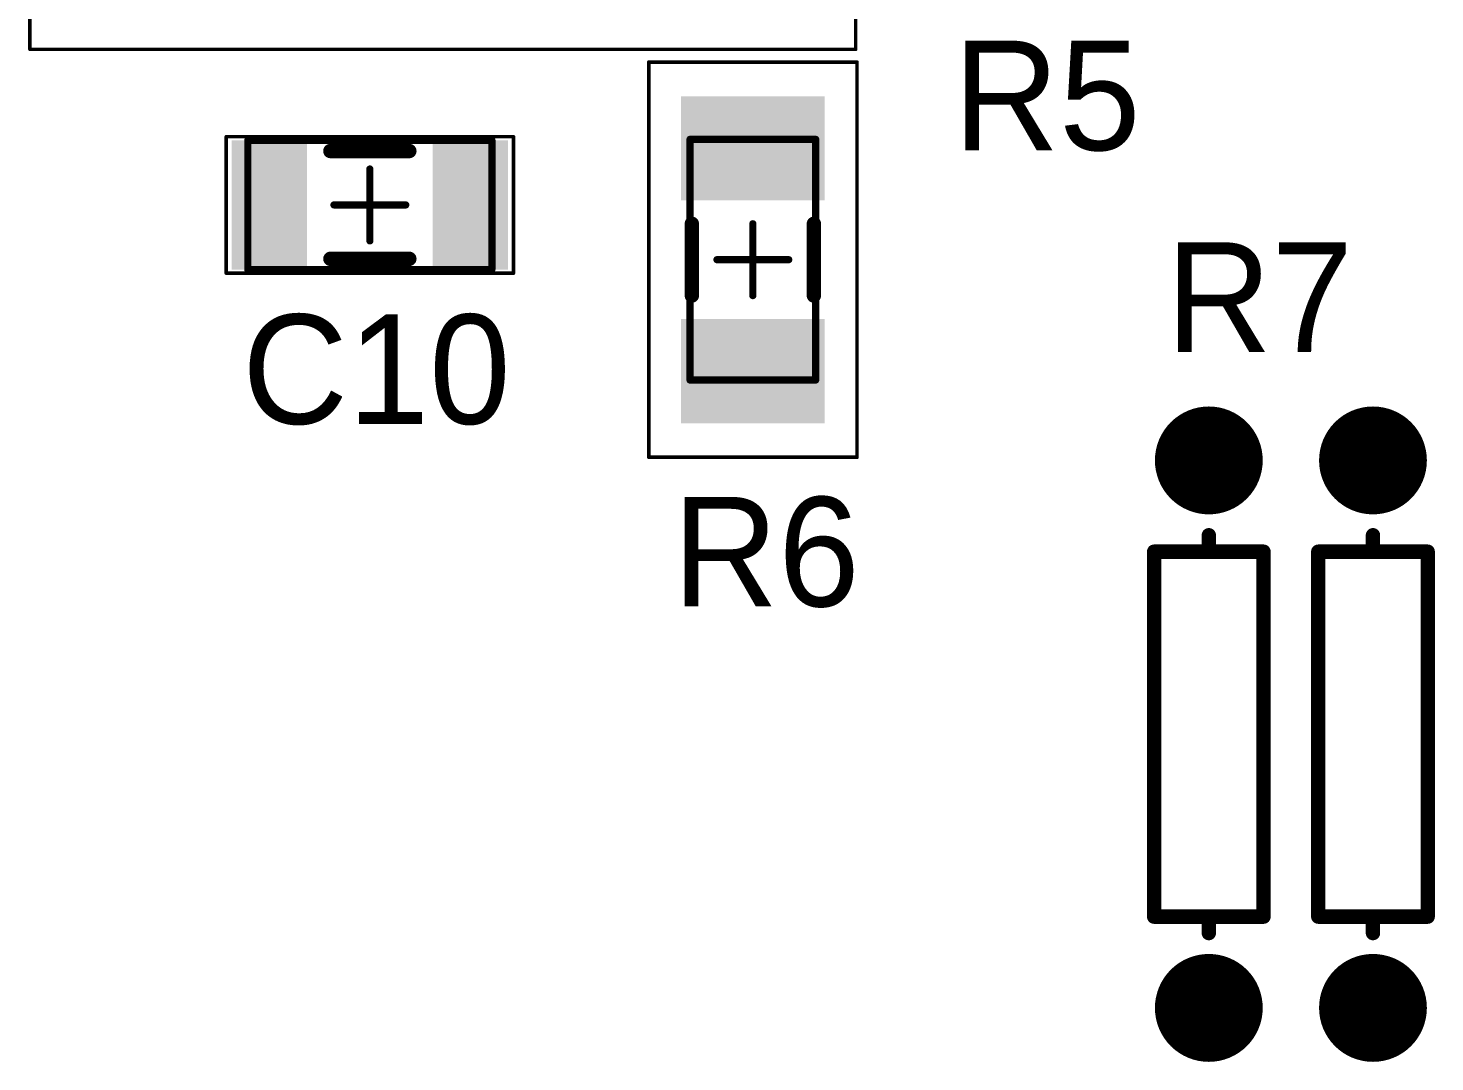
# Model space of a CAD drawing. Header units: millimetres. Extents: x 3.26 to 13.14, y 5.38 to 10.83.
# Drawn here: x 4.793 to 5.564, y 7.31 to 7.877 of the extents above; entities that cross this region are included whole.
import ezdxf

# ---------------------------------------------------------------- set-up
doc = ezdxf.new("R2010")
doc.units = ezdxf.units.MM
doc.header["$MEASUREMENT"] = 0
for name, color, linetype in [('BottomLayer', 5, 'Continuous'), ('BottomSolder', 6, 'Continuous'), ('DrillDrawing', 1, 'Continuous'), ('Mechanical13', 56, 'Continuous'), ('Mechanical15', 56, 'Continuous'), ('MultiLayer', 9, 'Continuous'), ('PadHoleLayer', 156, 'Continuous'), ('TopLayer', 1, 'Continuous'), ('TopOverlay', 2, 'Continuous'), ('TopPaste', 8, 'Continuous'), ('TopSolder', 216, 'Continuous')]:
    doc.layers.add(name, color=color, linetype=linetype)

# ---------------------------------------------------------------- blocks, each defined once
blk = doc.blocks.new('SSOP_28_M_2')
at = {"layer": 'Mechanical13', "const_width": 0.00394}
for points in [[(-0.11024, 0.20669), (-0.11024, -0.20669)], [(-0.11024, 0.20669), (0.11024, 0.20669)], [(0.11024, 0.20669), (0.11024, -0.20669)], [(-0.11024, -0.20669), (0.11024, -0.20669)]]:
    blk.add_lwpolyline(points, dxfattribs=at)
at = {"layer": 'Mechanical13'}
for points, const_width in [([(-0.11122, 0.20669, 1), (-0.10925, 0.20669, 1)], 0.00197), ([(-0.11122, 0.20669, 1), (-0.10925, 0.20669, 1)], 0.00197), ([(0.10925, 0.20669, 1), (0.11122, 0.20669, 1)], 0.00197), ([(0.10925, 0.20669, 1), (0.11122, 0.20669, 1)], 0.00197), ([(-0.05512, 0.17126, 1), (-0.09449, 0.17126, 1)], 0.00394), ([(-0.09547, 0.17126, 1), (-0.0935, 0.17126, 1)], 0.00197), ([(-0.0561, 0.17126, 1), (-0.05413, 0.17126, 1)], 0.00197), ([(-0.11122, -0.20669, 1), (-0.10925, -0.20669, 1)], 0.00197), ([(-0.11122, -0.20669, 1), (-0.10925, -0.20669, 1)], 0.00197), ([(0.10925, -0.20669, 1), (0.11122, -0.20669, 1)], 0.00197), ([(0.10925, -0.20669, 1), (0.11122, -0.20669, 1)], 0.00197)]:
    blk.add_lwpolyline(points, format="xyb", close=True, dxfattribs=dict(at, const_width=const_width))
at = {"layer": 'Mechanical15'}
for points, const_width in [([(-0.20472, 0.22638), (-0.20472, -0.22638)], 0.00197), ([(-0.20472, 0.22638), (0.20472, 0.22638)], 0.00197), ([(0.20472, 0.22638), (0.20472, -0.22638)], 0.00197), ([(0, 0.01969), (0, -0.01969)], 0.00394), ([(-0.01969, 0), (0.01969, 0)], 0.00394), ([(-0.20472, -0.22638), (0.20472, -0.22638)], 0.00197)]:
    blk.add_lwpolyline(points, dxfattribs=dict(at, const_width=const_width))
for points, const_width in [([(-0.20522, 0.22638, 1), (-0.20423, 0.22638, 1)], 0.000984), ([(-0.20522, 0.22638, 1), (-0.20423, 0.22638, 1)], 0.000984), ([(0.20423, 0.22638, 1), (0.20522, 0.22638, 1)], 0.000984), ([(0.20423, 0.22638, 1), (0.20522, 0.22638, 1)], 0.000984), ([(-0.00098, 0.01969, 1), (0.00098, 0.01969, 1)], 0.00197), ([(-0.02067, 0, 1), (-0.0187, 0, 1)], 0.00197), ([(0.0187, 0, 1), (0.02067, 0, 1)], 0.00197), ([(-0.00098, -0.01969, 1), (0.00098, -0.01969, 1)], 0.00197), ([(-0.20522, -0.22638, 1), (-0.20423, -0.22638, 1)], 0.000984), ([(-0.20522, -0.22638, 1), (-0.20423, -0.22638, 1)], 0.000984), ([(0.20423, -0.22638, 1), (0.20522, -0.22638, 1)], 0.000984), ([(0.20423, -0.22638, 1), (0.20522, -0.22638, 1)], 0.000984)]:
    blk.add_lwpolyline(points, format="xyb", close=True, dxfattribs=dict(at, const_width=const_width))
at = {"layer": 'TopLayer', "const_width": 0.01378}
for points in [[(-0.17815, 0.16634), (-0.09744, 0.16634)], [(0.09744, 0.16634), (0.17815, 0.16634)], [(-0.17815, 0.14075), (-0.09744, 0.14075)], [(0.09744, 0.14075), (0.17815, 0.14075)], [(-0.17815, 0.11516), (-0.09744, 0.11516)], [(0.09744, 0.11516), (0.17815, 0.11516)], [(-0.17815, 0.08957), (-0.09744, 0.08957)], [(0.09744, 0.08957), (0.17815, 0.08957)], [(-0.17815, 0.06398), (-0.09744, 0.06398)], [(0.09744, 0.06398), (0.17815, 0.06398)], [(-0.17815, 0.03839), (-0.09744, 0.03839)], [(0.09744, 0.03839), (0.17815, 0.03839)], [(-0.17815, 0.0128), (-0.09744, 0.0128)], [(0.09744, 0.0128), (0.17815, 0.0128)], [(-0.17815, -0.0128), (-0.09744, -0.0128)], [(0.09744, -0.0128), (0.17815, -0.0128)], [(-0.17815, -0.03839), (-0.09744, -0.03839)], [(0.09744, -0.03839), (0.17815, -0.03839)], [(-0.17815, -0.06398), (-0.09744, -0.06398)], [(0.09744, -0.06398), (0.17815, -0.06398)], [(-0.17815, -0.08957), (-0.09744, -0.08957)], [(0.09744, -0.08957), (0.17815, -0.08957)], [(-0.17815, -0.11516), (-0.09744, -0.11516)], [(0.09744, -0.11516), (0.17815, -0.11516)], [(-0.17815, -0.14075), (-0.09744, -0.14075)], [(0.09744, -0.14075), (0.17815, -0.14075)], [(-0.17815, -0.16634), (-0.09744, -0.16634)], [(0.09744, -0.16634), (0.17815, -0.16634)]]:
    blk.add_lwpolyline(points, dxfattribs=at)
at = {"layer": 'TopLayer', "const_width": 0.00689}
for points in [[(-0.18159, 0.16634, 1), (-0.1747, 0.16634, 1)], [(-0.10089, 0.16634, 1), (-0.094, 0.16634, 1)], [(0.094, 0.16634, 1), (0.10089, 0.16634, 1)], [(0.1747, 0.16634, 1), (0.18159, 0.16634, 1)], [(-0.18159, 0.14075, 1), (-0.1747, 0.14075, 1)], [(-0.10089, 0.14075, 1), (-0.094, 0.14075, 1)], [(0.094, 0.14075, 1), (0.10089, 0.14075, 1)], [(0.1747, 0.14075, 1), (0.18159, 0.14075, 1)], [(-0.18159, 0.11516, 1), (-0.1747, 0.11516, 1)], [(-0.10089, 0.11516, 1), (-0.094, 0.11516, 1)], [(0.094, 0.11516, 1), (0.10089, 0.11516, 1)], [(0.1747, 0.11516, 1), (0.18159, 0.11516, 1)], [(-0.18159, 0.08957, 1), (-0.1747, 0.08957, 1)], [(-0.10089, 0.08957, 1), (-0.094, 0.08957, 1)], [(0.094, 0.08957, 1), (0.10089, 0.08957, 1)], [(0.1747, 0.08957, 1), (0.18159, 0.08957, 1)], [(-0.18159, 0.06398, 1), (-0.1747, 0.06398, 1)], [(-0.10089, 0.06398, 1), (-0.094, 0.06398, 1)], [(0.094, 0.06398, 1), (0.10089, 0.06398, 1)], [(0.1747, 0.06398, 1), (0.18159, 0.06398, 1)], [(-0.18159, 0.03839, 1), (-0.1747, 0.03839, 1)], [(-0.10089, 0.03839, 1), (-0.094, 0.03839, 1)], [(0.094, 0.03839, 1), (0.10089, 0.03839, 1)], [(0.1747, 0.03839, 1), (0.18159, 0.03839, 1)], [(-0.18159, 0.0128, 1), (-0.1747, 0.0128, 1)], [(-0.10089, 0.0128, 1), (-0.094, 0.0128, 1)], [(0.094, 0.0128, 1), (0.10089, 0.0128, 1)], [(0.1747, 0.0128, 1), (0.18159, 0.0128, 1)], [(-0.18159, -0.0128, 1), (-0.1747, -0.0128, 1)], [(-0.10089, -0.0128, 1), (-0.094, -0.0128, 1)], [(0.094, -0.0128, 1), (0.10089, -0.0128, 1)], [(0.1747, -0.0128, 1), (0.18159, -0.0128, 1)], [(-0.18159, -0.03839, 1), (-0.1747, -0.03839, 1)], [(-0.10089, -0.03839, 1), (-0.094, -0.03839, 1)], [(0.094, -0.03839, 1), (0.10089, -0.03839, 1)], [(0.1747, -0.03839, 1), (0.18159, -0.03839, 1)], [(-0.18159, -0.06398, 1), (-0.1747, -0.06398, 1)], [(-0.10089, -0.06398, 1), (-0.094, -0.06398, 1)], [(0.094, -0.06398, 1), (0.10089, -0.06398, 1)], [(0.1747, -0.06398, 1), (0.18159, -0.06398, 1)], [(-0.18159, -0.08957, 1), (-0.1747, -0.08957, 1)], [(-0.10089, -0.08957, 1), (-0.094, -0.08957, 1)], [(0.094, -0.08957, 1), (0.10089, -0.08957, 1)], [(0.1747, -0.08957, 1), (0.18159, -0.08957, 1)], [(-0.18159, -0.11516, 1), (-0.1747, -0.11516, 1)], [(-0.10089, -0.11516, 1), (-0.094, -0.11516, 1)], [(0.094, -0.11516, 1), (0.10089, -0.11516, 1)], [(0.1747, -0.11516, 1), (0.18159, -0.11516, 1)], [(-0.18159, -0.14075, 1), (-0.1747, -0.14075, 1)], [(-0.10089, -0.14075, 1), (-0.094, -0.14075, 1)], [(0.094, -0.14075, 1), (0.10089, -0.14075, 1)], [(0.1747, -0.14075, 1), (0.18159, -0.14075, 1)], [(-0.18159, -0.16634, 1), (-0.1747, -0.16634, 1)], [(-0.10089, -0.16634, 1), (-0.094, -0.16634, 1)], [(0.094, -0.16634, 1), (0.10089, -0.16634, 1)], [(0.1747, -0.16634, 1), (0.18159, -0.16634, 1)]]:
    blk.add_lwpolyline(points, format="xyb", close=True, dxfattribs=at)
at = {"layer": 'TopOverlay', "const_width": 0.00787}
for points in [[(-0.0748, 0.20669), (-0.0748, -0.20669)], [(-0.0748, 0.20669), (0.0748, 0.20669)], [(0.0748, 0.20669), (0.0748, -0.20669)], [(-0.0748, -0.20669), (0.0748, -0.20669)]]:
    blk.add_lwpolyline(points, dxfattribs=at)
at = {"layer": 'TopOverlay'}
for points, const_width in [([(-0.07677, 0.20669, 1), (-0.07283, 0.20669, 1)], 0.00394), ([(-0.07677, 0.20669, 1), (-0.07283, 0.20669, 1)], 0.00394), ([(0.07283, 0.20669, 1), (0.07677, 0.20669, 1)], 0.00394), ([(0.07283, 0.20669, 1), (0.07677, 0.20669, 1)], 0.00394), ([(-0.13287, 0.19488, 1), (-0.14272, 0.19488, 1)], 0.00984), ([(-0.14518, 0.19488, 1), (-0.14026, 0.19488, 1)], 0.00492), ([(-0.13533, 0.19488, 1), (-0.13041, 0.19488, 1)], 0.00492), ([(-0.02362, 0.16732, 1), (-0.04724, 0.16732, 1)], 0.02362), ([(-0.05315, 0.16732, 1), (-0.04134, 0.16732, 1)], 0.01181), ([(-0.02953, 0.16732, 1), (-0.01772, 0.16732, 1)], 0.01181), ([(-0.07677, -0.20669, 1), (-0.07283, -0.20669, 1)], 0.00394), ([(-0.07677, -0.20669, 1), (-0.07283, -0.20669, 1)], 0.00394), ([(0.07283, -0.20669, 1), (0.07677, -0.20669, 1)], 0.00394), ([(0.07283, -0.20669, 1), (0.07677, -0.20669, 1)], 0.00394)]:
    blk.add_lwpolyline(points, format="xyb", close=True, dxfattribs=dict(at, const_width=const_width))
at = {"layer": 'TopPaste', "const_width": 0.01378}
for points in [[(-0.17815, 0.16634), (-0.09744, 0.16634)], [(0.09744, 0.16634), (0.17815, 0.16634)], [(-0.17815, 0.14075), (-0.09744, 0.14075)], [(0.09744, 0.14075), (0.17815, 0.14075)], [(-0.17815, 0.11516), (-0.09744, 0.11516)], [(0.09744, 0.11516), (0.17815, 0.11516)], [(-0.17815, 0.08957), (-0.09744, 0.08957)], [(0.09744, 0.08957), (0.17815, 0.08957)], [(-0.17815, 0.06398), (-0.09744, 0.06398)], [(0.09744, 0.06398), (0.17815, 0.06398)], [(-0.17815, 0.03839), (-0.09744, 0.03839)], [(0.09744, 0.03839), (0.17815, 0.03839)], [(-0.17815, 0.0128), (-0.09744, 0.0128)], [(0.09744, 0.0128), (0.17815, 0.0128)], [(-0.17815, -0.0128), (-0.09744, -0.0128)], [(0.09744, -0.0128), (0.17815, -0.0128)], [(-0.17815, -0.03839), (-0.09744, -0.03839)], [(0.09744, -0.03839), (0.17815, -0.03839)], [(-0.17815, -0.06398), (-0.09744, -0.06398)], [(0.09744, -0.06398), (0.17815, -0.06398)], [(-0.17815, -0.08957), (-0.09744, -0.08957)], [(0.09744, -0.08957), (0.17815, -0.08957)], [(-0.17815, -0.11516), (-0.09744, -0.11516)], [(0.09744, -0.11516), (0.17815, -0.11516)], [(-0.17815, -0.14075), (-0.09744, -0.14075)], [(0.09744, -0.14075), (0.17815, -0.14075)], [(-0.17815, -0.16634), (-0.09744, -0.16634)], [(0.09744, -0.16634), (0.17815, -0.16634)]]:
    blk.add_lwpolyline(points, dxfattribs=at)
at = {"layer": 'TopPaste', "const_width": 0.00689}
for points in [[(-0.18159, 0.16634, 1), (-0.1747, 0.16634, 1)], [(-0.10089, 0.16634, 1), (-0.094, 0.16634, 1)], [(0.094, 0.16634, 1), (0.10089, 0.16634, 1)], [(0.1747, 0.16634, 1), (0.18159, 0.16634, 1)], [(-0.18159, 0.14075, 1), (-0.1747, 0.14075, 1)], [(-0.10089, 0.14075, 1), (-0.094, 0.14075, 1)], [(0.094, 0.14075, 1), (0.10089, 0.14075, 1)], [(0.1747, 0.14075, 1), (0.18159, 0.14075, 1)], [(-0.18159, 0.11516, 1), (-0.1747, 0.11516, 1)], [(-0.10089, 0.11516, 1), (-0.094, 0.11516, 1)], [(0.094, 0.11516, 1), (0.10089, 0.11516, 1)], [(0.1747, 0.11516, 1), (0.18159, 0.11516, 1)], [(-0.18159, 0.08957, 1), (-0.1747, 0.08957, 1)], [(-0.10089, 0.08957, 1), (-0.094, 0.08957, 1)], [(0.094, 0.08957, 1), (0.10089, 0.08957, 1)], [(0.1747, 0.08957, 1), (0.18159, 0.08957, 1)], [(-0.18159, 0.06398, 1), (-0.1747, 0.06398, 1)], [(-0.10089, 0.06398, 1), (-0.094, 0.06398, 1)], [(0.094, 0.06398, 1), (0.10089, 0.06398, 1)], [(0.1747, 0.06398, 1), (0.18159, 0.06398, 1)], [(-0.18159, 0.03839, 1), (-0.1747, 0.03839, 1)], [(-0.10089, 0.03839, 1), (-0.094, 0.03839, 1)], [(0.094, 0.03839, 1), (0.10089, 0.03839, 1)], [(0.1747, 0.03839, 1), (0.18159, 0.03839, 1)], [(-0.18159, 0.0128, 1), (-0.1747, 0.0128, 1)], [(-0.10089, 0.0128, 1), (-0.094, 0.0128, 1)], [(0.094, 0.0128, 1), (0.10089, 0.0128, 1)], [(0.1747, 0.0128, 1), (0.18159, 0.0128, 1)], [(-0.18159, -0.0128, 1), (-0.1747, -0.0128, 1)], [(-0.10089, -0.0128, 1), (-0.094, -0.0128, 1)], [(0.094, -0.0128, 1), (0.10089, -0.0128, 1)], [(0.1747, -0.0128, 1), (0.18159, -0.0128, 1)], [(-0.18159, -0.03839, 1), (-0.1747, -0.03839, 1)], [(-0.10089, -0.03839, 1), (-0.094, -0.03839, 1)], [(0.094, -0.03839, 1), (0.10089, -0.03839, 1)], [(0.1747, -0.03839, 1), (0.18159, -0.03839, 1)], [(-0.18159, -0.06398, 1), (-0.1747, -0.06398, 1)], [(-0.10089, -0.06398, 1), (-0.094, -0.06398, 1)], [(0.094, -0.06398, 1), (0.10089, -0.06398, 1)], [(0.1747, -0.06398, 1), (0.18159, -0.06398, 1)], [(-0.18159, -0.08957, 1), (-0.1747, -0.08957, 1)], [(-0.10089, -0.08957, 1), (-0.094, -0.08957, 1)], [(0.094, -0.08957, 1), (0.10089, -0.08957, 1)], [(0.1747, -0.08957, 1), (0.18159, -0.08957, 1)], [(-0.18159, -0.11516, 1), (-0.1747, -0.11516, 1)], [(-0.10089, -0.11516, 1), (-0.094, -0.11516, 1)], [(0.094, -0.11516, 1), (0.10089, -0.11516, 1)], [(0.1747, -0.11516, 1), (0.18159, -0.11516, 1)], [(-0.18159, -0.14075, 1), (-0.1747, -0.14075, 1)], [(-0.10089, -0.14075, 1), (-0.094, -0.14075, 1)], [(0.094, -0.14075, 1), (0.10089, -0.14075, 1)], [(0.1747, -0.14075, 1), (0.18159, -0.14075, 1)], [(-0.18159, -0.16634, 1), (-0.1747, -0.16634, 1)], [(-0.10089, -0.16634, 1), (-0.094, -0.16634, 1)], [(0.094, -0.16634, 1), (0.10089, -0.16634, 1)], [(0.1747, -0.16634, 1), (0.18159, -0.16634, 1)]]:
    blk.add_lwpolyline(points, format="xyb", close=True, dxfattribs=at)
at = {"layer": 'TopSolder', "const_width": 0.01778}
for points in [[(-0.17815, 0.16634), (-0.09744, 0.16634)], [(0.09744, 0.16634), (0.17815, 0.16634)], [(-0.17815, 0.14075), (-0.09744, 0.14075)], [(0.09744, 0.14075), (0.17815, 0.14075)], [(-0.17815, 0.11516), (-0.09744, 0.11516)], [(0.09744, 0.11516), (0.17815, 0.11516)], [(-0.17815, 0.08957), (-0.09744, 0.08957)], [(0.09744, 0.08957), (0.17815, 0.08957)], [(-0.17815, 0.06398), (-0.09744, 0.06398)], [(0.09744, 0.06398), (0.17815, 0.06398)], [(-0.17815, 0.03839), (-0.09744, 0.03839)], [(0.09744, 0.03839), (0.17815, 0.03839)], [(-0.17815, 0.0128), (-0.09744, 0.0128)], [(0.09744, 0.0128), (0.17815, 0.0128)], [(-0.17815, -0.0128), (-0.09744, -0.0128)], [(0.09744, -0.0128), (0.17815, -0.0128)], [(-0.17815, -0.03839), (-0.09744, -0.03839)], [(0.09744, -0.03839), (0.17815, -0.03839)], [(-0.17815, -0.06398), (-0.09744, -0.06398)], [(0.09744, -0.06398), (0.17815, -0.06398)], [(-0.17815, -0.08957), (-0.09744, -0.08957)], [(0.09744, -0.08957), (0.17815, -0.08957)], [(-0.17815, -0.11516), (-0.09744, -0.11516)], [(0.09744, -0.11516), (0.17815, -0.11516)], [(-0.17815, -0.14075), (-0.09744, -0.14075)], [(0.09744, -0.14075), (0.17815, -0.14075)], [(-0.17815, -0.16634), (-0.09744, -0.16634)], [(0.09744, -0.16634), (0.17815, -0.16634)]]:
    blk.add_lwpolyline(points, dxfattribs=at)
at = {"layer": 'TopSolder', "const_width": 0.00889}
for points in [[(-0.18259, 0.16634, 1), (-0.1737, 0.16634, 1)], [(-0.10189, 0.16634, 1), (-0.093, 0.16634, 1)], [(0.093, 0.16634, 1), (0.10189, 0.16634, 1)], [(0.1737, 0.16634, 1), (0.18259, 0.16634, 1)], [(-0.18259, 0.14075, 1), (-0.1737, 0.14075, 1)], [(-0.10189, 0.14075, 1), (-0.093, 0.14075, 1)], [(0.093, 0.14075, 1), (0.10189, 0.14075, 1)], [(0.1737, 0.14075, 1), (0.18259, 0.14075, 1)], [(-0.18259, 0.11516, 1), (-0.1737, 0.11516, 1)], [(-0.10189, 0.11516, 1), (-0.093, 0.11516, 1)], [(0.093, 0.11516, 1), (0.10189, 0.11516, 1)], [(0.1737, 0.11516, 1), (0.18259, 0.11516, 1)], [(-0.18259, 0.08957, 1), (-0.1737, 0.08957, 1)], [(-0.10189, 0.08957, 1), (-0.093, 0.08957, 1)], [(0.093, 0.08957, 1), (0.10189, 0.08957, 1)], [(0.1737, 0.08957, 1), (0.18259, 0.08957, 1)], [(-0.18259, 0.06398, 1), (-0.1737, 0.06398, 1)], [(-0.10189, 0.06398, 1), (-0.093, 0.06398, 1)], [(0.093, 0.06398, 1), (0.10189, 0.06398, 1)], [(0.1737, 0.06398, 1), (0.18259, 0.06398, 1)], [(-0.18259, 0.03839, 1), (-0.1737, 0.03839, 1)], [(-0.10189, 0.03839, 1), (-0.093, 0.03839, 1)], [(0.093, 0.03839, 1), (0.10189, 0.03839, 1)], [(0.1737, 0.03839, 1), (0.18259, 0.03839, 1)], [(-0.18259, 0.0128, 1), (-0.1737, 0.0128, 1)], [(-0.10189, 0.0128, 1), (-0.093, 0.0128, 1)], [(0.093, 0.0128, 1), (0.10189, 0.0128, 1)], [(0.1737, 0.0128, 1), (0.18259, 0.0128, 1)], [(-0.18259, -0.0128, 1), (-0.1737, -0.0128, 1)], [(-0.10189, -0.0128, 1), (-0.093, -0.0128, 1)], [(0.093, -0.0128, 1), (0.10189, -0.0128, 1)], [(0.1737, -0.0128, 1), (0.18259, -0.0128, 1)], [(-0.18259, -0.03839, 1), (-0.1737, -0.03839, 1)], [(-0.10189, -0.03839, 1), (-0.093, -0.03839, 1)], [(0.093, -0.03839, 1), (0.10189, -0.03839, 1)], [(0.1737, -0.03839, 1), (0.18259, -0.03839, 1)], [(-0.18259, -0.06398, 1), (-0.1737, -0.06398, 1)], [(-0.10189, -0.06398, 1), (-0.093, -0.06398, 1)], [(0.093, -0.06398, 1), (0.10189, -0.06398, 1)], [(0.1737, -0.06398, 1), (0.18259, -0.06398, 1)], [(-0.18259, -0.08957, 1), (-0.1737, -0.08957, 1)], [(-0.10189, -0.08957, 1), (-0.093, -0.08957, 1)], [(0.093, -0.08957, 1), (0.10189, -0.08957, 1)], [(0.1737, -0.08957, 1), (0.18259, -0.08957, 1)], [(-0.18259, -0.11516, 1), (-0.1737, -0.11516, 1)], [(-0.10189, -0.11516, 1), (-0.093, -0.11516, 1)], [(0.093, -0.11516, 1), (0.10189, -0.11516, 1)], [(0.1737, -0.11516, 1), (0.18259, -0.11516, 1)], [(-0.18259, -0.14075, 1), (-0.1737, -0.14075, 1)], [(-0.10189, -0.14075, 1), (-0.093, -0.14075, 1)], [(0.093, -0.14075, 1), (0.10189, -0.14075, 1)], [(0.1737, -0.14075, 1), (0.18259, -0.14075, 1)], [(-0.18259, -0.16634, 1), (-0.1737, -0.16634, 1)], [(-0.10189, -0.16634, 1), (-0.093, -0.16634, 1)], [(0.093, -0.16634, 1), (0.10189, -0.16634, 1)], [(0.1737, -0.16634, 1), (0.18259, -0.16634, 1)]]:
    blk.add_lwpolyline(points, format="xyb", close=True, dxfattribs=at)
blk = doc.blocks.new('AXIAL_0_3_14')
at = {"layer": 'BottomLayer', "const_width": 0.02756}
for points in [[(-0.16378, 0, 1), (-0.13622, 0, 1)], [(0.13622, 0, 1), (0.16378, 0, 1)]]:
    blk.add_lwpolyline(points, format="xyb", close=True, dxfattribs=at)
at = {"layer": 'BottomSolder', "const_width": 0.02956}
for points in [[(-0.16478, 0, 1), (-0.13522, 0, 1)], [(0.13522, 0, 1), (0.16478, 0, 1)]]:
    blk.add_lwpolyline(points, format="xyb", close=True, dxfattribs=at)
at = {"layer": 'MultiLayer', "const_width": 0.02756}
for points in [[(-0.16378, 0, 1), (-0.13622, 0, 1)], [(0.13622, 0, 1), (0.16378, 0, 1)]]:
    blk.add_lwpolyline(points, format="xyb", close=True, dxfattribs=at)
at = {"layer": 'PadHoleLayer', "const_width": 0.01673}
for points in [[(-0.15837, 0, 1), (-0.14163, 0, 1)], [(0.14163, 0, 1), (0.15837, 0, 1)]]:
    blk.add_lwpolyline(points, format="xyb", close=True, dxfattribs=at)
at = {"layer": 'TopLayer', "const_width": 0.02756}
for points in [[(-0.16378, 0, 1), (-0.13622, 0, 1)], [(0.13622, 0, 1), (0.16378, 0, 1)]]:
    blk.add_lwpolyline(points, format="xyb", close=True, dxfattribs=at)
at = {"layer": 'TopOverlay', "const_width": 0.00787}
for points in [[(-0.1, -0.03), (-0.1, 0.03)], [(0.1, 0.03), (-0.1, 0.03)], [(0.1, 0), (0.1, 0.03)], [(-0.1, 0), (-0.109, 0)], [(0.109, 0), (0.1, 0)], [(0.1, -0.03), (0.1, 0)], [(0.1, -0.03), (-0.1, -0.03)]]:
    blk.add_lwpolyline(points, dxfattribs=at)
at = {"layer": 'TopOverlay', "const_width": 0.00394}
for points in [[(-0.10197, 0.03, 1), (-0.09803, 0.03, 1)], [(-0.10197, 0.03, 1), (-0.09803, 0.03, 1)], [(0.09803, 0.03, 1), (0.10197, 0.03, 1)], [(0.09803, 0.03, 1), (0.10197, 0.03, 1)], [(-0.11097, 0, 1), (-0.10703, 0, 1)], [(-0.10197, 0, 1), (-0.09803, 0, 1)], [(0.09803, 0, 1), (0.10197, 0, 1)], [(0.09803, 0, 1), (0.10197, 0, 1)], [(0.09803, 0, 1), (0.10197, 0, 1)], [(0.10703, 0, 1), (0.11097, 0, 1)], [(-0.10197, -0.03, 1), (-0.09803, -0.03, 1)], [(-0.10197, -0.03, 1), (-0.09803, -0.03, 1)], [(0.09803, -0.03, 1), (0.10197, -0.03, 1)], [(0.09803, -0.03, 1), (0.10197, -0.03, 1)]]:
    blk.add_lwpolyline(points, format="xyb", close=True, dxfattribs=at)
at = {"layer": 'TopSolder', "const_width": 0.02956}
for points in [[(-0.16478, 0, 1), (-0.13522, 0, 1)], [(0.13522, 0, 1), (0.16478, 0, 1)]]:
    blk.add_lwpolyline(points, format="xyb", close=True, dxfattribs=at)
blk = doc.blocks.new('AXIAL_0_3_15')
at = {"layer": 'BottomLayer', "const_width": 0.02756}
for points in [[(-0.16378, 0, 1), (-0.13622, 0, 1)], [(0.13622, 0, 1), (0.16378, 0, 1)]]:
    blk.add_lwpolyline(points, format="xyb", close=True, dxfattribs=at)
at = {"layer": 'BottomSolder', "const_width": 0.02956}
for points in [[(-0.16478, 0, 1), (-0.13522, 0, 1)], [(0.13522, 0, 1), (0.16478, 0, 1)]]:
    blk.add_lwpolyline(points, format="xyb", close=True, dxfattribs=at)
at = {"layer": 'MultiLayer', "const_width": 0.02756}
for points in [[(-0.16378, 0, 1), (-0.13622, 0, 1)], [(0.13622, 0, 1), (0.16378, 0, 1)]]:
    blk.add_lwpolyline(points, format="xyb", close=True, dxfattribs=at)
at = {"layer": 'PadHoleLayer', "const_width": 0.01673}
for points in [[(-0.15837, 0, 1), (-0.14163, 0, 1)], [(0.14163, 0, 1), (0.15837, 0, 1)]]:
    blk.add_lwpolyline(points, format="xyb", close=True, dxfattribs=at)
at = {"layer": 'TopLayer', "const_width": 0.02756}
for points in [[(-0.16378, 0, 1), (-0.13622, 0, 1)], [(0.13622, 0, 1), (0.16378, 0, 1)]]:
    blk.add_lwpolyline(points, format="xyb", close=True, dxfattribs=at)
at = {"layer": 'TopOverlay', "const_width": 0.00787}
for points in [[(-0.1, 0.03), (-0.1, -0.03)], [(-0.1, 0.03), (0.1, 0.03)], [(0.1, 0.03), (0.1, 0)], [(-0.109, 0), (-0.1, 0)], [(0.1, 0), (0.109, 0)], [(0.1, 0), (0.1, -0.03)], [(-0.1, -0.03), (0.1, -0.03)]]:
    blk.add_lwpolyline(points, dxfattribs=at)
at = {"layer": 'TopOverlay', "const_width": 0.00394}
for points in [[(-0.10197, 0.03, 1), (-0.09803, 0.03, 1)], [(-0.10197, 0.03, 1), (-0.09803, 0.03, 1)], [(0.09803, 0.03, 1), (0.10197, 0.03, 1)], [(0.09803, 0.03, 1), (0.10197, 0.03, 1)], [(-0.11097, 0, 1), (-0.10703, 0, 1)], [(-0.10197, 0, 1), (-0.09803, 0, 1)], [(0.09803, 0, 1), (0.10197, 0, 1)], [(0.09803, 0, 1), (0.10197, 0, 1)], [(0.09803, 0, 1), (0.10197, 0, 1)], [(0.10703, 0, 1), (0.11097, 0, 1)], [(-0.10197, -0.03, 1), (-0.09803, -0.03, 1)], [(-0.10197, -0.03, 1), (-0.09803, -0.03, 1)], [(0.09803, -0.03, 1), (0.10197, -0.03, 1)], [(0.09803, -0.03, 1), (0.10197, -0.03, 1)]]:
    blk.add_lwpolyline(points, format="xyb", close=True, dxfattribs=at)
at = {"layer": 'TopSolder', "const_width": 0.02956}
for points in [[(-0.16478, 0, 1), (-0.13522, 0, 1)], [(0.13522, 0, 1), (0.16478, 0, 1)]]:
    blk.add_lwpolyline(points, format="xyb", close=True, dxfattribs=at)
blk = doc.blocks.new('RESC1206_3216__M_16')
at = {"layer": 'Mechanical13', "const_width": 0.00394}
for points in [[(0.06594, 0.03445), (-0.06594, 0.03445)], [(-0.06594, -0.03445), (-0.06594, 0.03445)], [(0.06594, -0.03445), (0.06594, 0.03445)], [(0.06594, -0.03445), (-0.06594, -0.03445)]]:
    blk.add_lwpolyline(points, dxfattribs=at)
at = {"layer": 'Mechanical13', "const_width": 0.00197}
for points in [[(-0.06693, 0.03445, 1), (-0.06496, 0.03445, 1)], [(-0.06693, 0.03445, 1), (-0.06496, 0.03445, 1)], [(0.06496, 0.03445, 1), (0.06693, 0.03445, 1)], [(0.06496, 0.03445, 1), (0.06693, 0.03445, 1)], [(-0.06693, -0.03445, 1), (-0.06496, -0.03445, 1)], [(-0.06693, -0.03445, 1), (-0.06496, -0.03445, 1)], [(0.06496, -0.03445, 1), (0.06693, -0.03445, 1)], [(0.06496, -0.03445, 1), (0.06693, -0.03445, 1)]]:
    blk.add_lwpolyline(points, format="xyb", close=True, dxfattribs=at)
at = {"layer": 'Mechanical15'}
for points, const_width in [([(0.10827, 0.05709), (-0.10827, 0.05709)], 0.00197), ([(-0.10827, -0.05709), (-0.10827, 0.05709)], 0.00197), ([(0.10827, -0.05709), (0.10827, 0.05709)], 0.00197), ([(0, -0.01969), (0, 0.01969)], 0.00394), ([(0.01969, 0), (-0.01969, 0)], 0.00394), ([(0.10827, -0.05709), (-0.10827, -0.05709)], 0.00197)]:
    blk.add_lwpolyline(points, dxfattribs=dict(at, const_width=const_width))
for points, const_width in [([(-0.10876, 0.05709, 1), (-0.10778, 0.05709, 1)], 0.000984), ([(-0.10876, 0.05709, 1), (-0.10778, 0.05709, 1)], 0.000984), ([(0.10778, 0.05709, 1), (0.10876, 0.05709, 1)], 0.000984), ([(0.10778, 0.05709, 1), (0.10876, 0.05709, 1)], 0.000984), ([(-0.00098, 0.01969, 1), (0.00098, 0.01969, 1)], 0.00197), ([(-0.02067, 0, 1), (-0.0187, 0, 1)], 0.00197), ([(0.0187, 0, 1), (0.02067, 0, 1)], 0.00197), ([(-0.00098, -0.01969, 1), (0.00098, -0.01969, 1)], 0.00197), ([(-0.10876, -0.05709, 1), (-0.10778, -0.05709, 1)], 0.000984), ([(-0.10876, -0.05709, 1), (-0.10778, -0.05709, 1)], 0.000984), ([(0.10778, -0.05709, 1), (0.10876, -0.05709, 1)], 0.000984), ([(0.10778, -0.05709, 1), (0.10876, -0.05709, 1)], 0.000984)]:
    blk.add_lwpolyline(points, format="xyb", close=True, dxfattribs=dict(at, const_width=const_width))
at = {"layer": 'TopLayer'}
for points in [[(-0.03445, -0.0374), (-0.03445, 0.0374), (-0.0876, -0.0374), (-0.0876, 0.0374)], [(0.0876, -0.0374), (0.0876, 0.0374), (0.03445, -0.0374), (0.03445, 0.0374)]]:
    blk.add_solid(points, dxfattribs=at)
at = {"layer": 'TopOverlay', "const_width": 0.00787}
for points in [[(0.01969, 0.03346), (-0.01969, 0.03346)], [(0.01969, -0.03346), (-0.01969, -0.03346)]]:
    blk.add_lwpolyline(points, dxfattribs=at)
at = {"layer": 'TopOverlay', "const_width": 0.00394}
for points in [[(-0.02165, 0.03346, 1), (-0.01772, 0.03346, 1)], [(0.01772, 0.03346, 1), (0.02165, 0.03346, 1)], [(-0.02165, -0.03346, 1), (-0.01772, -0.03346, 1)], [(0.01772, -0.03346, 1), (0.02165, -0.03346, 1)]]:
    blk.add_lwpolyline(points, format="xyb", close=True, dxfattribs=at)
at = {"layer": 'TopPaste'}
for points in [[(-0.03445, -0.0374), (-0.03445, 0.0374), (-0.0876, -0.0374), (-0.0876, 0.0374)], [(0.0876, -0.0374), (0.0876, 0.0374), (0.03445, -0.0374), (0.03445, 0.0374)]]:
    blk.add_solid(points, dxfattribs=at)
at = {"layer": 'TopSolder'}
for points in [[(-0.03245, -0.0394), (-0.03245, 0.0394), (-0.0896, -0.0394), (-0.0896, 0.0394)], [(0.0896, -0.0394), (0.0896, 0.0394), (0.03245, -0.0394), (0.03245, 0.0394)]]:
    blk.add_solid(points, dxfattribs=at)
blk = doc.blocks.new('CAPC1206_3216_130_L_55')
at = {"layer": 'Mechanical13', "const_width": 0.00394}
for points in [[(-0.06693, 0.03543), (0.06693, 0.03543)], [(-0.06693, -0.03543), (-0.06693, 0.03543)], [(0.06693, -0.03543), (0.06693, 0.03543)], [(-0.06693, -0.03543), (0.06693, -0.03543)]]:
    blk.add_lwpolyline(points, dxfattribs=at)
at = {"layer": 'Mechanical13', "const_width": 0.00197}
for points in [[(-0.06791, 0.03543, 1), (-0.06594, 0.03543, 1)], [(-0.06791, 0.03543, 1), (-0.06594, 0.03543, 1)], [(0.06594, 0.03543, 1), (0.06791, 0.03543, 1)], [(0.06594, 0.03543, 1), (0.06791, 0.03543, 1)], [(-0.06791, -0.03543, 1), (-0.06594, -0.03543, 1)], [(-0.06791, -0.03543, 1), (-0.06594, -0.03543, 1)], [(0.06594, -0.03543, 1), (0.06791, -0.03543, 1)], [(0.06594, -0.03543, 1), (0.06791, -0.03543, 1)]]:
    blk.add_lwpolyline(points, format="xyb", close=True, dxfattribs=at)
at = {"layer": 'Mechanical15'}
for points, const_width in [([(-0.07874, 0.0374), (0.07874, 0.0374)], 0.00197), ([(-0.07874, -0.0374), (-0.07874, 0.0374)], 0.00197), ([(0.07874, -0.0374), (0.07874, 0.0374)], 0.00197), ([(0, -0.01969), (0, 0.01969)], 0.00394), ([(-0.01969, 0), (0.01969, 0)], 0.00394), ([(-0.07874, -0.0374), (0.07874, -0.0374)], 0.00197)]:
    blk.add_lwpolyline(points, dxfattribs=dict(at, const_width=const_width))
for points, const_width in [([(-0.07923, 0.0374, 1), (-0.07825, 0.0374, 1)], 0.000984), ([(-0.07923, 0.0374, 1), (-0.07825, 0.0374, 1)], 0.000984), ([(0.07825, 0.0374, 1), (0.07923, 0.0374, 1)], 0.000984), ([(0.07825, 0.0374, 1), (0.07923, 0.0374, 1)], 0.000984), ([(-0.00098, 0.01969, 1), (0.00098, 0.01969, 1)], 0.00197), ([(-0.02067, 0, 1), (-0.0187, 0, 1)], 0.00197), ([(0.0187, 0, 1), (0.02067, 0, 1)], 0.00197), ([(-0.00098, -0.01969, 1), (0.00098, -0.01969, 1)], 0.00197), ([(-0.07923, -0.0374, 1), (-0.07825, -0.0374, 1)], 0.000984), ([(-0.07923, -0.0374, 1), (-0.07825, -0.0374, 1)], 0.000984), ([(0.07825, -0.0374, 1), (0.07923, -0.0374, 1)], 0.000984), ([(0.07825, -0.0374, 1), (0.07923, -0.0374, 1)], 0.000984)]:
    blk.add_lwpolyline(points, format="xyb", close=True, dxfattribs=dict(at, const_width=const_width))
at = {"layer": 'TopLayer'}
for points in [[(-0.03642, -0.03346), (-0.03642, 0.03346), (-0.07382, -0.03346), (-0.07382, 0.03346)], [(0.07382, -0.03346), (0.07382, 0.03346), (0.03642, -0.03346), (0.03642, 0.03346)]]:
    blk.add_solid(points, dxfattribs=at)
at = {"layer": 'TopOverlay', "const_width": 0.00787}
for points in [[(-0.02165, 0.02953), (0.02165, 0.02953)], [(-0.02165, -0.02953), (0.02165, -0.02953)]]:
    blk.add_lwpolyline(points, dxfattribs=at)
at = {"layer": 'TopOverlay', "const_width": 0.00394}
for points in [[(-0.02362, 0.02953, 1), (-0.01969, 0.02953, 1)], [(0.01969, 0.02953, 1), (0.02362, 0.02953, 1)], [(-0.02362, -0.02953, 1), (-0.01969, -0.02953, 1)], [(0.01969, -0.02953, 1), (0.02362, -0.02953, 1)]]:
    blk.add_lwpolyline(points, format="xyb", close=True, dxfattribs=at)
at = {"layer": 'TopPaste'}
for points in [[(-0.03642, -0.03346), (-0.03642, 0.03346), (-0.07382, -0.03346), (-0.07382, 0.03346)], [(0.07382, -0.03346), (0.07382, 0.03346), (0.03642, -0.03346), (0.03642, 0.03346)]]:
    blk.add_solid(points, dxfattribs=at)
at = {"layer": 'TopSolder'}
for points in [[(-0.03442, -0.03546), (-0.03442, 0.03546), (-0.07582, -0.03546), (-0.07582, 0.03546)], [(0.07582, -0.03546), (0.07582, 0.03546), (0.03442, -0.03546), (0.03442, 0.03546)]]:
    blk.add_solid(points, dxfattribs=at)

msp = doc.modelspace()

# ---------------------------------------------------------------- linework, layer by layer
at = {"layer": 'DrillDrawing', "const_width": 0.002}
for points in [[(5.43, 7.635), (5.43, 7.645)], [(5.43, 7.645), (5.435, 7.645)], [(5.435, 7.645), (5.435, 7.65)], [(5.435, 7.65), (5.445, 7.65)], [(5.445, 7.645), (5.445, 7.65)], [(5.445, 7.645), (5.45, 7.645)], [(5.45, 7.635), (5.45, 7.645)], [(5.52, 7.635), (5.52, 7.645)], [(5.52, 7.645), (5.525, 7.645)], [(5.525, 7.645), (5.525, 7.65)], [(5.525, 7.65), (5.535, 7.65)], [(5.535, 7.645), (5.535, 7.65)], [(5.535, 7.645), (5.54, 7.645)], [(5.54, 7.635), (5.54, 7.645)], [(5.43, 7.635), (5.435, 7.635)], [(5.435, 7.63), (5.435, 7.635)], [(5.445, 7.635), (5.45, 7.635)], [(5.445, 7.63), (5.445, 7.635)], [(5.52, 7.635), (5.525, 7.635)], [(5.525, 7.63), (5.525, 7.635)], [(5.535, 7.635), (5.54, 7.635)], [(5.535, 7.63), (5.535, 7.635)], [(5.435, 7.63), (5.445, 7.63)], [(5.525, 7.63), (5.535, 7.63)], [(5.435, 7.345), (5.435, 7.35)], [(5.435, 7.35), (5.445, 7.35)], [(5.445, 7.345), (5.445, 7.35)], [(5.525, 7.345), (5.525, 7.35)], [(5.525, 7.35), (5.535, 7.35)], [(5.535, 7.345), (5.535, 7.35)], [(5.43, 7.335), (5.43, 7.345)], [(5.43, 7.345), (5.435, 7.345)], [(5.445, 7.345), (5.45, 7.345)], [(5.45, 7.335), (5.45, 7.345)], [(5.52, 7.335), (5.52, 7.345)], [(5.52, 7.345), (5.525, 7.345)], [(5.535, 7.345), (5.54, 7.345)], [(5.54, 7.335), (5.54, 7.345)], [(5.43, 7.335), (5.435, 7.335)], [(5.435, 7.33), (5.435, 7.335)], [(5.445, 7.335), (5.45, 7.335)], [(5.445, 7.33), (5.445, 7.335)], [(5.52, 7.335), (5.525, 7.335)], [(5.525, 7.33), (5.525, 7.335)], [(5.535, 7.335), (5.54, 7.335)], [(5.535, 7.33), (5.535, 7.335)], [(5.435, 7.33), (5.445, 7.33)], [(5.525, 7.33), (5.535, 7.33)]]:
    msp.add_lwpolyline(points, dxfattribs=at)
at = {"layer": 'DrillDrawing', "const_width": 0.001}
for points in [[(5.4295, 7.645, 1), (5.4305, 7.645, 1)], [(5.4295, 7.645, 1), (5.4305, 7.645, 1)], [(5.4345, 7.65, 1), (5.4355, 7.65, 1)], [(5.4345, 7.65, 1), (5.4355, 7.65, 1)], [(5.4345, 7.645, 1), (5.4355, 7.645, 1)], [(5.4345, 7.645, 1), (5.4355, 7.645, 1)], [(5.4445, 7.65, 1), (5.4455, 7.65, 1)], [(5.4445, 7.65, 1), (5.4455, 7.65, 1)], [(5.4445, 7.645, 1), (5.4455, 7.645, 1)], [(5.4445, 7.645, 1), (5.4455, 7.645, 1)], [(5.4495, 7.645, 1), (5.4505, 7.645, 1)], [(5.4495, 7.645, 1), (5.4505, 7.645, 1)], [(5.5195, 7.645, 1), (5.5205, 7.645, 1)], [(5.5195, 7.645, 1), (5.5205, 7.645, 1)], [(5.5245, 7.65, 1), (5.5255, 7.65, 1)], [(5.5245, 7.65, 1), (5.5255, 7.65, 1)], [(5.5245, 7.645, 1), (5.5255, 7.645, 1)], [(5.5245, 7.645, 1), (5.5255, 7.645, 1)], [(5.5345, 7.65, 1), (5.5355, 7.65, 1)], [(5.5345, 7.65, 1), (5.5355, 7.65, 1)], [(5.5345, 7.645, 1), (5.5355, 7.645, 1)], [(5.5345, 7.645, 1), (5.5355, 7.645, 1)], [(5.5395, 7.645, 1), (5.5405, 7.645, 1)], [(5.5395, 7.645, 1), (5.5405, 7.645, 1)], [(5.4295, 7.635, 1), (5.4305, 7.635, 1)], [(5.4295, 7.635, 1), (5.4305, 7.635, 1)], [(5.4345, 7.635, 1), (5.4355, 7.635, 1)], [(5.4345, 7.635, 1), (5.4355, 7.635, 1)], [(5.4445, 7.635, 1), (5.4455, 7.635, 1)], [(5.4445, 7.635, 1), (5.4455, 7.635, 1)], [(5.4495, 7.635, 1), (5.4505, 7.635, 1)], [(5.4495, 7.635, 1), (5.4505, 7.635, 1)], [(5.5195, 7.635, 1), (5.5205, 7.635, 1)], [(5.5195, 7.635, 1), (5.5205, 7.635, 1)], [(5.5245, 7.635, 1), (5.5255, 7.635, 1)], [(5.5245, 7.635, 1), (5.5255, 7.635, 1)], [(5.5345, 7.635, 1), (5.5355, 7.635, 1)], [(5.5345, 7.635, 1), (5.5355, 7.635, 1)], [(5.5395, 7.635, 1), (5.5405, 7.635, 1)], [(5.5395, 7.635, 1), (5.5405, 7.635, 1)], [(5.4345, 7.63, 1), (5.4355, 7.63, 1)], [(5.4345, 7.63, 1), (5.4355, 7.63, 1)], [(5.4445, 7.63, 1), (5.4455, 7.63, 1)], [(5.4445, 7.63, 1), (5.4455, 7.63, 1)], [(5.5245, 7.63, 1), (5.5255, 7.63, 1)], [(5.5245, 7.63, 1), (5.5255, 7.63, 1)], [(5.5345, 7.63, 1), (5.5355, 7.63, 1)], [(5.5345, 7.63, 1), (5.5355, 7.63, 1)], [(5.4345, 7.35, 1), (5.4355, 7.35, 1)], [(5.4345, 7.35, 1), (5.4355, 7.35, 1)], [(5.4445, 7.35, 1), (5.4455, 7.35, 1)], [(5.4445, 7.35, 1), (5.4455, 7.35, 1)], [(5.5245, 7.35, 1), (5.5255, 7.35, 1)], [(5.5245, 7.35, 1), (5.5255, 7.35, 1)], [(5.5345, 7.35, 1), (5.5355, 7.35, 1)], [(5.5345, 7.35, 1), (5.5355, 7.35, 1)], [(5.4295, 7.345, 1), (5.4305, 7.345, 1)], [(5.4295, 7.345, 1), (5.4305, 7.345, 1)], [(5.4345, 7.345, 1), (5.4355, 7.345, 1)], [(5.4345, 7.345, 1), (5.4355, 7.345, 1)], [(5.4445, 7.345, 1), (5.4455, 7.345, 1)], [(5.4445, 7.345, 1), (5.4455, 7.345, 1)], [(5.4495, 7.345, 1), (5.4505, 7.345, 1)], [(5.4495, 7.345, 1), (5.4505, 7.345, 1)], [(5.5195, 7.345, 1), (5.5205, 7.345, 1)], [(5.5195, 7.345, 1), (5.5205, 7.345, 1)], [(5.5245, 7.345, 1), (5.5255, 7.345, 1)], [(5.5245, 7.345, 1), (5.5255, 7.345, 1)], [(5.5345, 7.345, 1), (5.5355, 7.345, 1)], [(5.5345, 7.345, 1), (5.5355, 7.345, 1)], [(5.5395, 7.345, 1), (5.5405, 7.345, 1)], [(5.5395, 7.345, 1), (5.5405, 7.345, 1)], [(5.4295, 7.335, 1), (5.4305, 7.335, 1)], [(5.4295, 7.335, 1), (5.4305, 7.335, 1)], [(5.4345, 7.335, 1), (5.4355, 7.335, 1)], [(5.4345, 7.335, 1), (5.4355, 7.335, 1)], [(5.4445, 7.335, 1), (5.4455, 7.335, 1)], [(5.4445, 7.335, 1), (5.4455, 7.335, 1)], [(5.4495, 7.335, 1), (5.4505, 7.335, 1)], [(5.4495, 7.335, 1), (5.4505, 7.335, 1)], [(5.5195, 7.335, 1), (5.5205, 7.335, 1)], [(5.5195, 7.335, 1), (5.5205, 7.335, 1)], [(5.5245, 7.335, 1), (5.5255, 7.335, 1)], [(5.5245, 7.335, 1), (5.5255, 7.335, 1)], [(5.5345, 7.335, 1), (5.5355, 7.335, 1)], [(5.5345, 7.335, 1), (5.5355, 7.335, 1)], [(5.5395, 7.335, 1), (5.5405, 7.335, 1)], [(5.5395, 7.335, 1), (5.5405, 7.335, 1)], [(5.4345, 7.33, 1), (5.4355, 7.33, 1)], [(5.4345, 7.33, 1), (5.4355, 7.33, 1)], [(5.4445, 7.33, 1), (5.4455, 7.33, 1)], [(5.4445, 7.33, 1), (5.4455, 7.33, 1)], [(5.5245, 7.33, 1), (5.5255, 7.33, 1)], [(5.5245, 7.33, 1), (5.5255, 7.33, 1)], [(5.5345, 7.33, 1), (5.5355, 7.33, 1)], [(5.5345, 7.33, 1), (5.5355, 7.33, 1)]]:
    msp.add_lwpolyline(points, format="xyb", close=True, dxfattribs=at)

# ---------------------------------------------------------------- block references
for name, p, rotation in [('SSOP_28_M_2', (5.02, 8.07), 90), ('RESC1206_3216__M_16', (5.19, 7.75), 270), ('AXIAL_0_3_15', (5.44, 7.49), 90), ('AXIAL_0_3_14', (5.53, 7.49), 270)]:
    msp.add_blockref(name, p, dxfattribs=dict(rotation=rotation))
msp.add_blockref('CAPC1206_3216_130_L_55', (4.98, 7.78))

# ---------------------------------------------------------------- texts
at = {"layer": 'TopOverlay'}
for s, p in [('R5', (5.3, 7.81)), ('R7', (5.4165, 7.6995)), ('C10', (4.91, 7.66)), ('R6', (5.146, 7.56))]:
    msp.add_text(s, height=0.06, dxfattribs=at).set_placement(p)

doc.saveas('drawing.dxf')
